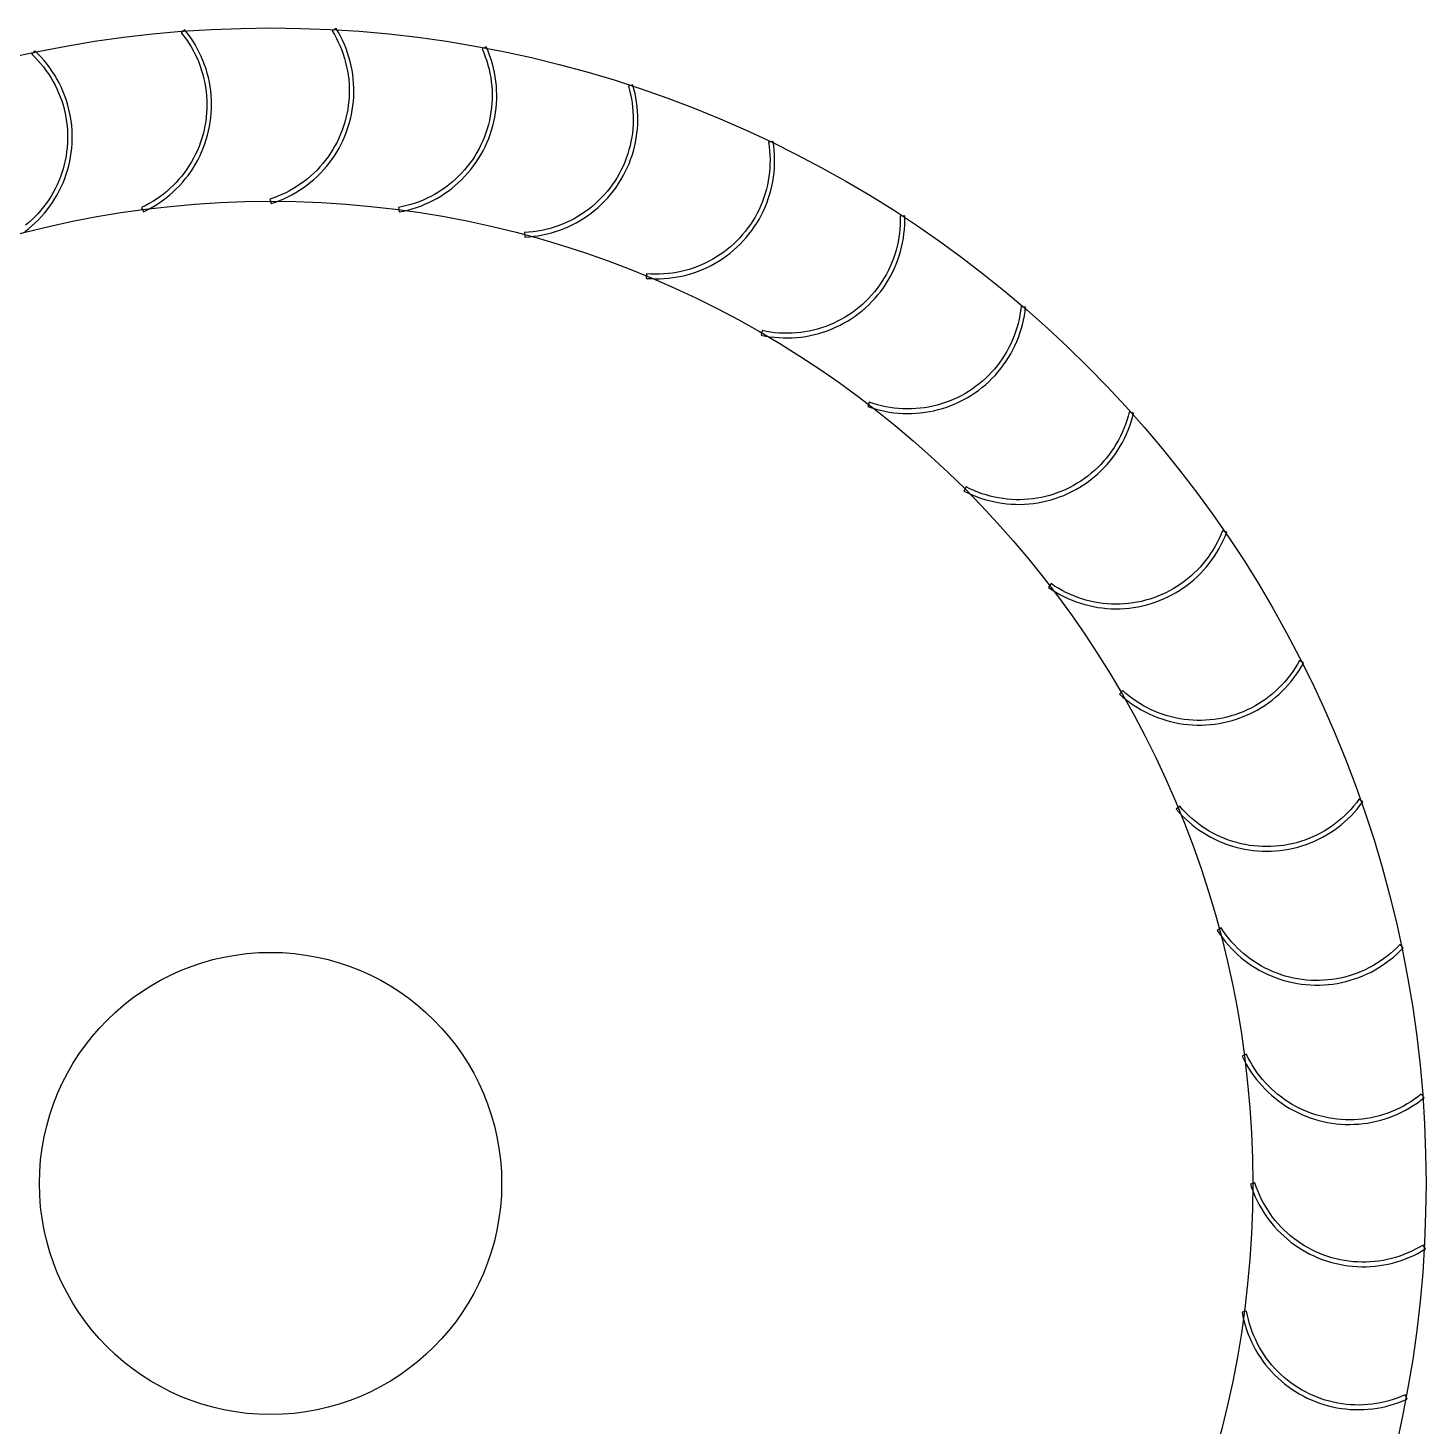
# Model space of a CAD drawing. Extents: x -300 to 300, y -300 to 300.
# Drawn here: x -63 to 300, y -63 to 300 of the extents above; entities that cross this region are included whole.
import ezdxf

# ---------------------------------------------------------------- set-up
doc = ezdxf.new("R2010")
doc.units = 0

msp = doc.modelspace()

# ---------------------------------------------------------------- linework, layer by layer
at = {"layer": 'ALABES'}
for points in [[(-33.030608, 252.274655), (-31.985522, 252.786342), (-30.960599, 253.337303), (-29.957312, 253.926746), (-28.977106, 254.553822), (-28.021392, 255.217628), (-27.091546, 255.917209), (-26.188905, 256.651558), (-25.314771, 257.419617), (-24.470399, 258.220282), (-23.657007, 259.0524), (-22.875764, 259.914773), (-22.127795, 260.80616), (-21.414178, 261.725278), (-20.735938, 262.670803), (-20.094052, 263.641376), (-19.489445, 264.635598), (-18.922986, 265.652038), (-18.395491, 266.689235), (-17.907719, 267.745694), (-17.460373, 268.819895), (-17.054095, 269.910292), (-16.689471, 271.015316), (-16.367026, 272.133375), (-16.087224, 273.262861), (-15.850467, 274.402148), (-15.657097, 275.549595), (-15.507391, 276.703551), (-15.401565, 277.862356), (-15.339772, 279.024341), (-15.322101, 280.187834), (-15.348576, 281.35116), (-15.41916, 282.512644), (-15.533752, 283.670614), (-15.692185, 284.823405), (-15.894233, 285.969356), (-16.139604, 287.106819), (-16.427945, 288.234155), (-16.758842, 289.349742), (-17.131817, 290.451975), (-17.546334, 291.539266), (-18.001797, 292.610052), (-18.497549, 293.66279), (-19.032878, 294.695965), (-19.607012, 295.70809), (-20.219125, 296.697708), (-20.868337, 297.663396), (-21.553712, 298.603762), (-22.274265, 299.517453), (-23.202251, 298.756637), (-22.50989, 297.878694), (-21.851331, 296.97512), (-21.22752, 296.047215), (-20.639355, 295.096316), (-20.087684, 294.12379), (-19.573301, 293.131039), (-19.096945, 292.119489), (-18.659302, 291.090599), (-18.261003, 290.045848), (-17.90262, 288.98674), (-17.58467, 287.9148), (-17.30761, 286.831571), (-17.07184, 285.738613), (-16.877697, 284.637497), (-16.725462, 283.52981), (-16.615354, 282.417145), (-16.547532, 281.301104), (-16.522092, 280.183294), (-16.539072, 279.065323), (-16.598448, 277.948801), (-16.700133, 276.835335), (-16.843981, 275.726527), (-17.029786, 274.623974), (-17.257279, 273.529262), (-17.526134, 272.443968), (-17.835964, 271.369653), (-18.186322, 270.307863), (-18.576704, 269.260128), (-19.006548, 268.227955), (-19.475236, 267.21283), (-19.982092, 266.216215), (-20.526388, 265.239542), (-21.10734, 264.284219), (-21.724112, 263.351621), (-22.375815, 262.443089), (-23.061512, 261.559932), (-23.780217, 260.703421), (-24.530893, 259.874789), (-25.312461, 259.075228), (-26.123796, 258.305889), (-26.963731, 257.56788), (-27.831055, 256.862262), (-28.72452, 256.190053), (-29.642842, 255.552218), (-30.584697, 254.949677), (-31.54873, 254.383296), (-32.533554, 253.853891), (-33.53775, 253.362224)], [(0.180423, 254.42777), (1.283357, 254.798668), (2.371427, 255.211137), (3.443069, 255.664581), (4.496739, 256.15835), (5.53092, 256.691731), (6.544125, 257.263958), (7.534895, 257.874206), (8.501803, 258.521597), (9.443459, 259.2052), (10.358506, 259.92403), (11.245627, 260.677053), (12.103546, 261.463184), (12.931028, 262.281293), (13.726881, 263.130201), (14.48996, 264.008687), (15.219167, 264.915486), (15.913451, 265.849294), (16.571815, 266.808765), (17.19331, 267.792519), (17.777041, 268.79914), (18.322168, 269.827179), (18.827907, 270.875155), (19.29353, 271.941562), (19.718366, 273.024863), (20.101804, 274.1235), (20.443292, 275.235891), (20.742338, 276.360435), (20.998513, 277.495513), (21.211446, 278.639491), (21.380833, 279.790724), (21.506429, 280.947553), (21.588052, 282.108313), (21.625587, 283.271334), (21.618978, 284.434943), (21.568236, 285.597463), (21.473432, 286.757221), (21.334705, 287.912549), (21.152253, 289.061783), (20.926338, 290.203269), (20.657287, 291.335364), (20.345487, 292.456438), (19.991386, 293.564878), (19.595493, 294.659089), (19.15838, 295.737495), (18.680674, 296.798544), (18.163064, 297.840709), (17.606295, 298.862489), (17.011167, 299.862415), (15.991814, 299.229234), (16.563656, 298.268431), (17.098642, 297.286628), (17.596, 296.285238), (18.055016, 295.265703), (18.475027, 294.22949), (18.85543, 293.17809), (19.195677, 292.113018), (19.495278, 291.035806), (19.753803, 289.948004), (19.970878, 288.851179), (20.146192, 287.746909), (20.279491, 286.636784), (20.370586, 285.522401), (20.419343, 284.405365), (20.425693, 283.287284), (20.389627, 282.169766), (20.311197, 281.05442), (20.190515, 279.942852), (20.027756, 278.836662), (19.823153, 277.737442), (19.577001, 276.646775), (19.289655, 275.566229), (18.961528, 274.497361), (18.593092, 273.441708), (18.184878, 272.400791), (17.737473, 271.376108), (17.251521, 270.369133), (16.727722, 269.381317), (16.166829, 268.41408), (15.569651, 267.468816), (14.937046, 266.546884), (14.269925, 265.649612), (13.569249, 264.778292), (12.836025, 263.934177), (12.07131, 263.118482), (11.276204, 262.332382), (10.451851, 261.577008), (9.599439, 260.853448), (8.720193, 260.162742), (7.81538, 259.505886), (6.886302, 258.883824), (5.934297, 258.297452), (4.960734, 257.747614), (3.967015, 257.235101), (2.95457, 256.760651), (1.924857, 256.324948), (0.879357, 255.928617), (-0.180423, 255.57223)], [(33.388368, 252.227555), (34.530277, 252.451319), (35.662877, 252.718237), (36.784537, 253.027925), (37.893642, 253.379938), (38.988597, 253.773768), (40.067824, 254.208849), (41.129771, 254.684555), (42.172909, 255.200201), (43.195736, 255.755045), (44.196781, 256.348288), (45.174602, 256.979076), (46.127792, 257.646501), (47.054979, 258.349602), (47.954828, 259.087368), (48.826045, 259.858737), (49.667374, 260.662598), (50.477606, 261.497794), (51.255573, 262.363123), (52.000156, 263.25734), (52.710284, 264.179156), (53.384933, 265.127247), (54.023134, 266.100246), (54.623967, 267.096753), (55.186568, 268.115335), (55.710127, 269.154524), (56.193889, 270.212825), (56.63716, 271.288715), (57.0393, 272.380644), (57.399731, 273.487043), (57.717935, 274.606317), (57.993452, 275.736855), (58.225888, 276.877031), (58.414906, 278.025203), (58.560235, 279.179719), (58.661666, 280.338917), (58.719052, 281.501128), (58.732312, 282.664679), (58.701426, 283.827896), (58.626438, 284.989104), (58.507457, 286.146632), (58.344654, 287.298814), (58.138262, 288.443991), (57.88858, 289.580515), (57.595966, 290.706749), (57.260842, 291.821074), (56.88369, 292.921884), (56.465053, 294.007596), (56.005534, 295.076647), (54.912254, 294.581936), (55.353795, 293.554712), (55.756052, 292.511479), (56.118448, 291.453738), (56.44046, 290.383011), (56.721626, 289.300841), (56.961539, 288.208784), (57.159855, 287.108412), (57.316289, 286.00131), (57.430615, 284.88907), (57.502669, 283.773295), (57.532346, 282.655589), (57.519606, 281.537562), (57.464464, 280.420823), (57.367002, 279.306979), (57.227359, 278.197634), (57.045736, 277.094384), (56.822395, 275.998818), (56.557657, 274.912512), (56.251903, 273.837029), (55.905574, 272.773919), (55.519167, 271.724712), (55.09324, 270.690916), (54.628405, 269.674022), (54.125331, 268.675491), (53.584742, 267.696762), (53.007416, 266.739243), (52.394185, 265.804313), (51.745931, 264.893317), (51.063588, 264.007566), (50.348137, 263.148336), (49.600607, 262.316863), (48.822076, 261.514344), (48.013664, 260.741935), (47.176534, 260.000746), (46.311892, 259.291845), (45.420982, 258.616252), (44.505085, 257.974941), (43.565522, 257.368832), (42.603643, 256.7988), (41.620834, 256.265665), (40.618509, 255.770194), (39.598111, 255.3131), (38.561109, 254.895041), (37.508995, 254.51662), (36.443283, 254.178379), (35.365509, 253.880808), (34.277222, 253.624333), (33.17999, 253.409324)], [(66.025028, 245.711657), (67.186375, 245.784457), (68.344125, 245.901257), (69.496612, 246.06189), (70.642175, 246.266124), (71.779167, 246.513665), (72.905951, 246.804157), (74.020905, 247.137181), (75.122424, 247.512259), (76.208923, 247.92885), (77.278837, 248.386355), (78.330627, 248.884115), (79.362779, 249.421414), (80.373807, 249.997478), (81.362256, 250.611479), (82.326703, 251.262532), (83.265759, 251.9497), (84.178074, 252.671994), (85.062334, 253.428375), (85.917266, 254.217754), (86.741639, 255.038995), (87.534268, 255.890914), (88.294011, 256.772287), (89.019774, 257.681845), (89.710513, 258.618278), (90.365234, 259.580239), (90.982994, 260.566342), (91.562904, 261.575169), (92.104129, 262.605268), (92.605891, 263.655155), (93.067467, 264.723319), (93.488192, 265.808224), (93.867462, 266.908306), (94.204729, 268.021984), (94.49951, 269.147654), (94.751378, 270.283695), (94.959973, 271.428472), (95.124993, 272.580339), (95.246202, 273.737636), (95.323424, 274.898697), (95.356548, 276.061853), (95.345527, 277.225427), (95.290377, 278.387746), (95.191177, 279.547137), (95.04807, 280.701931), (94.861261, 281.850465), (94.631021, 282.991086), (94.357679, 284.122152), (94.04163, 285.242037), (92.89313, 284.894259), (93.196814, 283.818191), (93.459461, 282.731377), (93.680694, 281.635383), (93.860193, 280.531786), (93.997701, 279.422174), (94.09302, 278.308145), (94.146013, 277.191301), (94.156602, 276.073252), (94.124774, 274.955605), (94.050573, 273.83997), (93.934107, 272.727953), (93.775543, 271.621154), (93.57511, 270.521166), (93.333096, 269.429573), (93.049849, 268.347945), (92.725777, 267.27784), (92.361346, 266.220799), (91.957082, 265.178341), (91.513565, 264.151969), (91.031435, 263.143159), (90.511385, 262.153364), (89.954164, 261.184007), (89.360574, 260.236485), (88.73147, 259.312162), (88.067756, 258.412367), (87.370388, 257.538396), (86.640371, 256.691506), (85.878754, 255.872918), (85.086634, 255.083809), (84.265152, 254.325315), (83.415489, 253.598527), (82.538868, 252.904493), (81.636553, 252.24421), (80.70984, 251.61863), (79.760065, 251.028652), (78.788593, 250.475127), (77.796825, 249.95885), (76.786186, 249.480565), (75.758132, 249.04096), (74.714143, 248.640668), (73.655721, 248.280265), (72.58439, 247.96027), (71.501692, 247.681144), (70.409185, 247.443288), (69.308442, 247.247045), (68.201047, 247.092697), (67.088594, 246.980466), (65.972685, 246.910515)], [(97.531982, 234.991564), (98.692896, 234.912155), (99.855987, 234.87684), (101.01958, 234.885669), (102.182001, 234.938629), (103.341577, 235.035645), (104.496638, 235.176577), (105.645521, 235.361222), (106.786574, 235.589313), (107.918154, 235.860524), (109.038631, 236.174463), (110.146394, 236.530678), (111.239847, 236.928658), (112.317417, 237.367828), (113.377553, 237.847557), (114.418728, 238.367155), (115.439444, 238.925873), (116.438232, 239.522907), (117.413655, 240.157398), (118.364307, 240.828433), (119.288821, 241.535045), (120.185867, 242.276217), (121.054152, 243.050884), (121.892427, 243.857929), (122.699486, 244.696191), (123.474167, 245.564464), (124.215354, 246.461497), (124.921981, 247.386), (125.593031, 248.336642), (126.227538, 249.312054), (126.824588, 250.310832), (127.383323, 251.33154), (127.902937, 252.372706), (128.382684, 253.432834), (128.821872, 254.510397), (129.219869, 255.603844), (129.576102, 256.711601), (129.890059, 257.832073), (130.161288, 258.963648), (130.389399, 260.104697), (130.574062, 261.253578), (130.715012, 262.408637), (130.812047, 263.568211), (130.865027, 264.730631), (130.873874, 265.894224), (130.838578, 267.057315), (130.759188, 268.218231), (130.635819, 269.375299), (130.468647, 270.526855), (129.28458, 270.331963), (129.44521, 269.225461), (129.563753, 268.113663), (129.640036, 266.998169), (129.673952, 265.880584), (129.66545, 264.762517), (129.614544, 263.645576), (129.521305, 262.531371), (129.38587, 261.421504), (129.208431, 260.317574), (128.989246, 259.221168), (128.728629, 258.133866), (128.426955, 257.057233), (128.08466, 255.992817), (127.702234, 254.942152), (127.28023, 253.906749), (126.819253, 252.888099), (126.319969, 251.887668), (125.783095, 250.906896), (125.209405, 249.947195), (124.599723, 249.009946), (123.954928, 248.096499), (123.275948, 247.208167), (122.56376, 246.346231), (121.819389, 245.511929), (121.043906, 244.706464), (120.238429, 243.930995), (119.404115, 243.186637), (118.542167, 242.474463), (117.653824, 241.795497), (116.740366, 241.150717), (115.803108, 240.541051), (114.843397, 239.967376), (113.862617, 239.430518), (112.862178, 238.93125), (111.84352, 238.47029), (110.808111, 238.048302), (109.757439, 237.665894), (108.693018, 237.323615), (107.616379, 237.021959), (106.529073, 236.76136), (105.432664, 236.542192), (104.328731, 236.364772), (103.218862, 236.229354), (102.104655, 236.136134), (100.987714, 236.085245), (99.869646, 236.076762), (98.752062, 236.110696), (97.636569, 236.186998)], [(127.370136, 220.2507), (128.510754, 220.020441), (129.659285, 219.833614), (130.814076, 219.690488), (131.973465, 219.591269), (133.135783, 219.5361), (134.299358, 219.52506), (135.462513, 219.558166), (136.623576, 219.635369), (137.780875, 219.756559), (138.932744, 219.92156), (140.077525, 220.130136), (141.21357, 220.381987), (142.339245, 220.676749), (143.452928, 221.013998), (144.553017, 221.39325), (145.637928, 221.813958), (146.7061, 222.275516), (147.755995, 222.777261), (148.786102, 223.31847), (149.794939, 223.898363), (150.781052, 224.516107), (151.743023, 225.170812), (152.679468, 225.861536), (153.589037, 226.587285), (154.470423, 227.347013), (155.322355, 228.139628), (156.143609, 228.963988), (156.933002, 229.818907), (157.689397, 230.703155), (158.411706, 231.615458), (159.09889, 232.554503), (159.749958, 233.51894), (160.363975, 234.507378), (160.940056, 235.518397), (161.477371, 236.55054), (161.975148, 237.602322), (162.432671, 238.672229), (162.849279, 239.758721), (163.224375, 240.860234), (163.557417, 241.975182), (163.847928, 243.101962), (164.095487, 244.23895), (164.299739, 245.38451), (164.460391, 246.536994), (164.57721, 247.694742), (164.650029, 248.856088), (164.678743, 250.01936), (164.66331, 251.182885), (163.463934, 251.144211), (163.478763, 250.02621), (163.451172, 248.908451), (163.381202, 247.792542), (163.268954, 246.680091), (163.114588, 245.572699), (162.918327, 244.471959), (162.680453, 243.379456), (162.401309, 242.296762), (162.081297, 241.225436), (161.720877, 240.16702), (161.320568, 239.123038), (160.880947, 238.094991), (160.402645, 237.08436), (159.886352, 236.0926), (159.332811, 235.121138), (158.742818, 234.171372), (158.117222, 233.244669), (157.456925, 232.342364), (156.762876, 231.465755), (156.036075, 230.616104), (155.277568, 229.794634), (154.488446, 229.002527), (153.669845, 228.240924), (152.822944, 227.51092), (151.948962, 226.813566), (151.049156, 226.149867), (150.124822, 225.520777), (149.177291, 224.927203), (148.207925, 224.369998), (147.218121, 223.849964), (146.209304, 223.36785), (145.182924, 222.92435), (144.14046, 222.520103), (143.083412, 222.155689), (142.013302, 221.831635), (140.93167, 221.548405), (139.840073, 221.306409), (138.740082, 221.105993), (137.63328, 220.947447), (136.521261, 220.830999), (135.405625, 220.756817), (134.287978, 220.725006), (133.169928, 220.735614), (132.053086, 220.788625), (130.939058, 220.883962), (129.829449, 221.021488), (128.725854, 221.201005), (127.629864, 221.422256)], [(155.028952, 201.741286), (156.129757, 201.364116), (157.244076, 201.028974), (158.370306, 200.736342), (159.506826, 200.486642), (160.651999, 200.280232), (161.804178, 200.117409), (162.961704, 199.998409), (164.122911, 199.923403), (165.286128, 199.892498), (166.449679, 199.905739), (167.611891, 199.963107), (168.77109, 200.064519), (169.925609, 200.209829), (171.073784, 200.398829), (172.213964, 200.631245), (173.344507, 200.906744), (174.463786, 201.22493), (175.57019, 201.585343), (176.662126, 201.987466), (177.738023, 202.430719), (178.796332, 202.914464), (179.83553, 203.438006), (180.85412, 204.00059), (181.850637, 204.601407), (182.823647, 205.239592), (183.771748, 205.914226), (184.693576, 206.624339), (185.587805, 207.368908), (186.453147, 208.146861), (187.288356, 208.957079), (188.092231, 209.798395), (188.863613, 210.669599), (189.601394, 211.569436), (190.304511, 212.496612), (190.971951, 213.449791), (191.602755, 214.427602), (192.196014, 215.428637), (192.750874, 216.451455), (193.266537, 217.494585), (193.74226, 218.556524), (194.177359, 219.635745), (194.571207, 220.730693), (194.923238, 221.839792), (195.232945, 222.961447), (195.499881, 224.094042), (195.723663, 225.235948), (195.903969, 226.385521), (196.040539, 227.541106), (194.846375, 227.659313), (194.715148, 226.548941), (194.541897, 225.444345), (194.32687, 224.347117), (194.070378, 223.258834), (193.772789, 222.181064), (193.434532, 221.115359), (193.056093, 220.063251), (192.638017, 219.026255), (192.180907, 218.005865), (191.685419, 217.003548), (191.152268, 216.020747), (190.582221, 215.058878), (189.976097, 214.119324), (189.33477, 213.203438), (188.659163, 212.312539), (187.950248, 211.447908), (187.209046, 210.61079), (186.436623, 209.80239), (185.634092, 209.023872), (184.802607, 208.276357), (183.943365, 207.560919), (183.057604, 206.87859), (182.146597, 206.230351), (181.211657, 205.617135), (180.254128, 205.039825), (179.275391, 204.499252), (178.276852, 203.996195), (177.25995, 203.531376), (176.226147, 203.105465), (175.176933, 202.719076), (174.113818, 202.372763), (173.038331, 202.067027), (171.95202, 201.802307), (170.85645, 201.578984), (169.753198, 201.397379), (168.64385, 201.257754), (167.530005, 201.160309), (166.413265, 201.105186), (165.295237, 201.092463), (164.177532, 201.122159), (163.061758, 201.194231), (161.94952, 201.308575), (160.84242, 201.465027), (159.742052, 201.663361), (158.649999, 201.903292), (157.567833, 202.184475), (156.497112, 202.506504), (155.439376, 202.868917)], [(180.03518, 179.780023), (181.077336, 179.262396), (182.138378, 178.784673), (183.216776, 178.347542), (184.310981, 177.951632), (185.419415, 177.597513), (186.540484, 177.285694), (187.672575, 177.016625), (188.814057, 176.790692), (189.963288, 176.608221), (191.118614, 176.469475), (192.278371, 176.374653), (193.44089, 176.323891), (194.604498, 176.317264), (195.76752, 176.354779), (196.928282, 176.436384), (198.085113, 176.561961), (199.236348, 176.731329), (200.38033, 176.944244), (201.515412, 177.2004), (202.639961, 177.499429), (203.752357, 177.840898), (204.851, 178.224319), (205.934308, 178.649137), (207.000722, 179.114742), (208.048708, 179.620464), (209.076755, 180.165575), (210.083385, 180.74929), (211.06715, 181.370768), (212.026631, 182.029116), (212.96045, 182.723386), (213.867261, 183.452578), (214.745759, 184.215643), (215.594681, 185.011482), (216.412803, 185.838951), (217.198948, 186.696857), (217.951985, 187.583966), (218.67083, 188.499001), (219.354448, 189.440646), (220.001855, 190.407544), (220.612119, 191.398303), (221.184362, 192.411499), (221.717761, 193.445672), (222.211546, 194.499334), (222.665008, 195.570968), (223.077494, 196.659032), (223.448411, 197.761959), (223.777223, 198.878162), (224.063459, 200.006035), (222.89494, 200.2791), (222.619904, 199.195356), (222.303956, 198.122825), (221.947552, 197.06305), (221.551205, 196.017557), (221.115484, 194.98785), (220.641018, 193.975413), (220.128489, 192.981703), (219.578635, 192.008148), (218.992248, 191.056152), (218.370171, 190.127084), (217.7133, 189.222282), (217.02258, 188.343048), (216.299005, 187.490647), (215.543618, 186.666307), (214.757505, 185.871213), (213.941798, 185.106511), (213.097671, 184.373302), (212.226339, 183.672639), (211.329057, 183.005533), (210.407115, 182.372943), (209.461841, 181.77578), (208.494595, 181.214903), (207.50677, 180.69112), (206.499788, 180.205185), (205.475097, 179.757796), (204.434174, 179.349599), (203.378515, 178.98118), (202.309642, 178.65307), (201.229091, 178.365742), (200.138419, 178.119608), (199.039196, 177.915023), (197.933003, 177.752281), (196.821434, 177.631618), (195.706087, 177.553206), (194.588568, 177.517158), (193.470487, 177.523526), (192.353451, 177.572301), (191.23907, 177.663414), (190.128947, 177.796731), (189.02468, 177.972063), (187.927859, 178.189156), (186.840061, 178.447698), (185.762854, 178.747317), (184.697787, 179.087581), (183.646394, 179.468001), (182.610188, 179.888029), (181.59066, 180.347061), (180.589278, 180.844436)], [(201.960956, 154.742673), (202.926633, 154.093446), (203.916241, 153.481316), (204.928357, 152.907166), (205.961523, 152.371821), (207.014253, 151.876051), (208.085031, 151.420571), (209.172316, 151.006036), (210.274543, 150.633043), (211.390125, 150.302128), (212.517456, 150.013769), (213.654915, 149.768379), (214.800862, 149.566313), (215.953651, 149.407861), (217.111619, 149.293251), (218.273102, 149.222648), (219.436428, 149.196153), (220.599921, 149.213806), (221.761907, 149.27558), (222.920713, 149.381387), (224.074672, 149.531074), (225.222123, 149.724426), (226.361413, 149.961164), (227.490903, 150.240948), (228.608968, 150.563375), (229.713997, 150.927981), (230.804401, 151.334241), (231.878609, 151.78157), (232.935077, 152.269325), (233.972282, 152.796803), (234.988732, 153.363246), (235.982963, 153.967837), (236.953546, 154.609706), (237.899083, 155.287931), (238.818212, 156.001534), (239.709611, 156.749488), (240.571997, 157.530716), (241.404128, 158.344095), (242.204806, 159.188454), (242.97288, 160.062576), (243.707244, 160.965204), (244.40684, 161.895039), (245.070661, 162.850742), (245.697753, 163.830938), (246.287212, 164.834216), (246.83819, 165.859131), (247.349894, 166.904208), (247.821587, 167.967943), (248.252591, 169.048806), (247.129712, 169.472057), (246.715571, 168.433484), (246.262333, 167.411367), (245.770649, 166.407179), (245.241229, 165.422364), (244.674832, 164.45834), (244.072276, 163.516495), (243.434426, 162.598184), (242.762202, 161.704729), (242.056571, 160.837416), (241.318548, 159.997494), (240.549196, 159.186171), (239.749622, 158.404616), (238.920978, 157.653953), (238.064455, 156.935263), (237.181287, 156.24958), (236.272745, 155.597891), (235.340136, 154.981135), (234.384804, 154.400198), (233.408123, 153.855918), (232.411499, 153.349078), (231.396366, 152.880406), (230.364186, 152.450579), (229.316445, 152.060214), (228.25465, 151.709873), (227.18033, 151.400061), (226.095031, 151.131224), (225.000316, 150.903748), (223.89776, 150.717961), (222.788949, 150.574131), (221.675482, 150.472464), (220.558959, 150.413107), (219.440987, 150.396145), (218.323178, 150.421602), (217.207138, 150.489443), (216.094475, 150.599569), (214.98679, 150.751822), (213.885677, 150.945982), (212.792722, 151.181771), (211.709498, 151.458848), (210.637563, 151.776816), (209.578462, 152.135215), (208.533717, 152.533532), (207.504834, 152.971191), (206.493292, 153.447563), (205.500549, 153.961963), (204.528032, 154.51365), (203.577142, 155.10183), (202.649248, 155.725656)], [(220.431124, 127.057634), (221.303798, 126.287915), (222.205041, 125.551852), (223.133557, 124.850506), (224.088008, 124.184885), (225.06702, 123.555948), (226.069186, 122.9646), (227.093061, 122.411693), (228.137172, 121.898021), (229.200017, 121.424325), (230.280066, 120.991286), (231.375763, 120.599528), (232.485533, 120.249614), (233.607776, 119.942048), (234.740879, 119.677273), (235.88321, 119.45567), (237.033124, 119.277558), (238.188968, 119.143194), (239.349076, 119.05277), (240.511779, 119.006417), (241.675404, 119.004201), (242.838275, 119.046126), (243.998719, 119.132132), (245.155066, 119.262094), (246.30565, 119.435826), (247.448817, 119.653078), (248.58292, 119.913536), (249.706326, 120.216826), (250.81742, 120.562511), (251.914601, 120.950094), (252.996291, 121.379017), (254.060932, 121.848663), (255.106992, 122.358355), (256.132965, 122.90736), (257.137375, 123.494887), (258.118776, 124.120091), (259.075754, 124.782073), (260.006934, 125.479878), (260.910973, 126.212503), (261.786572, 126.978894), (262.63247, 127.777946), (263.447448, 128.608511), (264.230335, 129.469392), (264.980003, 130.35935), (265.695373, 131.277104), (266.375416, 132.221334), (267.019152, 133.190679), (267.625655, 134.183746), (268.194052, 135.199104), (267.136025, 135.7653), (266.589866, 134.789668), (266.007093, 133.835455), (265.388543, 132.904035), (264.735107, 131.996749), (264.047726, 131.114902), (263.327389, 130.259764), (262.575133, 129.432565), (261.79204, 128.634497), (260.979239, 127.866707), (260.137898, 127.130302), (259.269229, 126.426341), (258.374482, 125.755837), (257.454946, 125.119756), (256.511943, 124.519013), (255.546831, 123.954473), (254.560999, 123.426948), (253.555866, 122.937198), (252.532879, 122.485927), (251.493511, 122.073786), (250.439257, 121.701367), (249.371635, 121.369207), (248.292182, 121.077783), (247.202451, 120.827515), (246.104012, 120.618764), (244.998444, 120.451829), (243.88734, 120.326952), (242.772298, 120.244311), (241.654925, 120.204026), (240.536827, 120.206155), (239.419615, 120.250695), (238.304896, 120.337581), (237.194276, 120.466688), (236.089352, 120.637832), (234.991715, 120.850764), (233.902945, 121.10518), (232.824609, 121.400712), (231.75826, 121.736935), (230.705432, 122.113366), (229.667641, 122.529462), (228.64638, 122.984625), (227.643119, 123.478199), (226.659303, 124.009474), (225.696348, 124.577685), (224.755639, 125.182015), (223.838532, 125.821593), (222.946345, 126.495499), (222.080363, 127.202763), (221.241832, 127.942366)], [(235.129654, 97.198603), (235.894394, 96.321562), (236.691851, 95.474161), (237.520879, 94.657619), (238.380284, 93.873112), (239.268828, 93.121769), (240.185233, 92.404671), (241.12818, 91.722851), (242.096312, 91.07729), (243.088234, 90.468917), (244.10252, 89.898609), (245.137709, 89.367185), (246.192311, 88.87541), (247.264808, 88.423994), (248.353657, 88.013584), (249.45729, 87.644773), (250.574119, 87.318091), (251.702535, 87.034008), (252.840916, 86.792933), (253.987622, 86.595214), (255.141003, 86.441133), (256.299398, 86.330915), (257.46114, 86.264716), (258.624557, 86.242633), (259.787975, 86.264698), (260.949718, 86.330877), (262.108115, 86.441077), (263.261499, 86.595138), (264.408208, 86.792839), (265.546592, 87.033896), (266.675013, 87.317961), (267.791847, 87.644625), (268.895486, 88.013418), (269.984342, 88.423809), (271.056847, 88.875209), (272.111457, 89.366966), (273.146654, 89.898373), (274.160949, 90.468665), (275.152881, 91.077022), (276.121023, 91.722567), (277.063981, 92.404372), (277.980398, 93.121455), (278.868955, 93.872783), (279.728372, 94.657276), (280.557413, 95.473805), (281.354884, 96.321193), (282.119638, 97.198221), (282.850574, 98.103628), (283.546639, 99.036109), (282.571567, 99.735561), (281.902735, 98.839564), (281.200398, 97.969582), (280.465565, 97.126867), (279.699295, 96.312633), (278.90269, 95.528052), (278.076898, 94.774252), (277.223106, 94.052319), (276.342544, 93.363293), (275.43648, 92.708164), (274.506217, 92.087875), (273.553094, 91.503321), (272.578483, 90.955341), (271.583788, 90.444726), (270.57044, 89.972209), (269.539897, 89.53847), (268.493644, 89.144135), (267.433185, 88.789771), (266.360047, 88.475888), (265.275776, 88.202938), (264.181931, 87.971313), (263.080087, 87.781346), (261.97183, 87.633313), (260.858756, 87.527425), (259.742466, 87.463834), (258.624567, 87.442633), (257.506669, 87.463852), (256.39038, 87.527461), (255.277307, 87.633367), (254.169053, 87.781419), (253.067212, 87.971403), (251.973371, 88.203045), (250.889104, 88.476014), (249.815971, 88.789914), (248.755518, 89.144296), (247.709271, 89.538648), (246.678735, 89.972402), (245.665395, 90.444936), (244.670708, 90.955568), (243.696106, 91.503563), (242.742993, 92.088133), (241.81274, 92.708436), (240.906686, 93.36358), (240.026135, 94.052621), (239.172356, 94.774568), (238.346575, 95.528381), (237.549983, 96.312975), (236.783727, 97.127221), (236.048907, 97.969948)], [(245.805051, 65.676477), (246.448771, 64.707121), (247.128799, 63.76288), (247.844154, 62.845114), (248.593807, 61.955144), (249.37668, 61.09425), (250.191645, 60.263672), (251.03753, 59.464606), (251.913116, 58.698202), (252.817144, 57.965562), (253.748312, 57.267741), (254.70528, 56.605744), (255.68667, 55.980524), (256.691071, 55.39298), (257.717035, 54.843959), (258.763087, 54.33425), (259.82772, 53.864587), (260.909403, 53.435647), (262.006578, 53.048046), (263.117666, 52.702342), (264.241068, 52.399034), (265.375166, 52.138557), (266.518329, 51.921288), (267.668911, 51.747537), (268.825255, 51.617556), (269.985698, 51.531531), (271.148569, 51.489587), (272.312194, 51.491784), (273.474898, 51.538118), (274.635007, 51.628523), (275.790853, 51.762869), (276.94077, 51.940963), (278.083105, 52.162547), (279.216212, 52.427303), (280.33846, 52.734851), (281.448235, 53.084747), (282.543939, 53.476487), (283.623995, 53.909509), (284.686847, 54.383188), (285.730967, 54.896842), (286.754851, 55.449733), (287.757026, 56.041065), (288.736049, 56.669986), (289.690511, 57.335591), (290.619038, 58.036922), (291.520293, 58.77297), (292.39298, 59.542675), (293.235841, 60.344929), (294.047665, 61.178578), (293.172231, 61.999319), (292.39217, 61.198287), (291.582286, 60.427421), (290.743743, 59.687831), (289.87775, 58.980581), (288.985552, 58.30669), (288.068433, 57.667127), (287.127715, 57.062812), (286.164751, 56.494617), (285.180926, 55.963358), (284.177658, 55.4698), (283.156389, 55.014654), (282.118591, 54.598574), (281.065757, 54.222161), (279.999402, 53.885955), (278.921062, 53.59044), (277.832288, 53.336042), (276.734648, 53.123127), (275.629721, 52.952002), (274.519098, 52.822912), (273.404378, 52.736044), (272.287165, 52.691523), (271.169067, 52.689412), (270.051694, 52.729715), (268.936654, 52.812374), (267.825552, 52.93727), (266.719987, 53.104222), (265.621551, 53.312991), (264.531824, 53.563277), (263.452376, 53.854718), (262.384759, 54.186896), (261.330511, 54.559332), (260.29115, 54.97149), (259.26817, 55.422777), (258.263046, 55.912543), (257.277222, 56.440084), (256.31212, 57.00464), (255.369126, 57.605398), (254.4496, 58.241494), (253.554864, 58.912013), (252.686206, 59.615988), (251.844878, 60.352407), (251.032089, 61.120209), (250.249009, 61.91829), (249.496766, 62.745501), (248.776443, 63.600651), (248.089076, 64.482509), (247.435655, 65.389806), (246.817121, 66.321236)], [(252.274655, 33.030608), (252.786342, 31.985522), (253.337303, 30.960599), (253.926746, 29.957312), (254.553822, 28.977106), (255.217628, 28.021392), (255.917209, 27.091546), (256.651558, 26.188905), (257.419617, 25.314771), (258.220282, 24.470399), (259.0524, 23.657007), (259.914773, 22.875764), (260.80616, 22.127795), (261.725278, 21.414178), (262.670803, 20.735938), (263.641376, 20.094052), (264.635598, 19.489445), (265.652038, 18.922986), (266.689235, 18.395491), (267.745694, 17.907719), (268.819895, 17.460373), (269.910292, 17.054095), (271.015316, 16.689471), (272.133375, 16.367026), (273.262861, 16.087224), (274.402148, 15.850467), (275.549595, 15.657097), (276.703551, 15.507391), (277.862356, 15.401565), (279.024341, 15.339772), (280.187834, 15.322101), (281.35116, 15.348576), (282.512644, 15.41916), (283.670614, 15.533752), (284.823405, 15.692185), (285.969356, 15.894233), (287.106819, 16.139604), (288.234155, 16.427945), (289.349742, 16.758842), (290.451975, 17.131817), (291.539266, 17.546334), (292.610052, 18.001797), (293.66279, 18.497549), (294.695965, 19.032878), (295.70809, 19.607012), (296.697708, 20.219125), (297.663396, 20.868337), (298.603762, 21.553712), (299.517453, 22.274265), (298.756637, 23.202251), (297.878694, 22.50989), (296.97512, 21.851331), (296.047215, 21.22752), (295.096316, 20.639355), (294.12379, 20.087684), (293.131039, 19.573301), (292.119489, 19.096945), (291.090599, 18.659302), (290.045848, 18.261003), (288.98674, 17.90262), (287.9148, 17.58467), (286.831571, 17.30761), (285.738613, 17.07184), (284.637497, 16.877697), (283.52981, 16.725462), (282.417145, 16.615354), (281.301104, 16.547532), (280.183294, 16.522092), (279.065323, 16.539072), (277.948801, 16.598448), (276.835335, 16.700133), (275.726527, 16.843981), (274.623974, 17.029786), (273.529262, 17.257279), (272.443968, 17.526134), (271.369653, 17.835964), (270.307863, 18.186322), (269.260128, 18.576704), (268.227955, 19.006548), (267.21283, 19.475236), (266.216215, 19.982092), (265.239542, 20.526388), (264.284219, 21.10734), (263.351621, 21.724112), (262.443089, 22.375815), (261.559932, 23.061512), (260.703421, 23.780217), (259.874789, 24.530893), (259.075228, 25.312461), (258.305889, 26.123796), (257.56788, 26.963731), (256.862262, 27.831055), (256.190053, 28.72452), (255.552218, 29.642842), (254.949677, 30.584697), (254.383296, 31.54873), (253.853891, 32.533554), (253.362224, 33.53775)], [(254.42777, -0.180423), (254.798668, -1.283357), (255.211137, -2.371427), (255.664581, -3.443069), (256.15835, -4.496739), (256.691731, -5.53092), (257.263958, -6.544125), (257.874206, -7.534895), (258.521597, -8.501803), (259.2052, -9.443459), (259.92403, -10.358506), (260.677053, -11.245627), (261.463184, -12.103546), (262.281293, -12.931028), (263.130201, -13.726881), (264.008687, -14.48996), (264.915486, -15.219167), (265.849294, -15.913451), (266.808765, -16.571815), (267.792519, -17.19331), (268.79914, -17.777041), (269.827179, -18.322168), (270.875155, -18.827907), (271.941562, -19.29353), (273.024863, -19.718366), (274.1235, -20.101804), (275.235891, -20.443292), (276.360435, -20.742338), (277.495513, -20.998513), (278.639491, -21.211446), (279.790724, -21.380833), (280.947553, -21.506429), (282.108313, -21.588052), (283.271334, -21.625587), (284.434943, -21.618978), (285.597463, -21.568236), (286.757221, -21.473432), (287.912549, -21.334705), (289.061783, -21.152253), (290.203269, -20.926338), (291.335364, -20.657287), (292.456438, -20.345487), (293.564878, -19.991386), (294.659089, -19.595493), (295.737495, -19.15838), (296.798544, -18.680674), (297.840709, -18.163064), (298.862489, -17.606295), (299.862415, -17.011167), (299.229234, -15.991814), (298.268431, -16.563656), (297.286628, -17.098642), (296.285238, -17.596), (295.265703, -18.055016), (294.22949, -18.475027), (293.17809, -18.85543), (292.113018, -19.195677), (291.035806, -19.495278), (289.948004, -19.753803), (288.851179, -19.970878), (287.746909, -20.146192), (286.636784, -20.279491), (285.522401, -20.370586), (284.405365, -20.419343), (283.287284, -20.425693), (282.169766, -20.389627), (281.05442, -20.311197), (279.942852, -20.190515), (278.836662, -20.027756), (277.737442, -19.823153), (276.646775, -19.577001), (275.566229, -19.289655), (274.497361, -18.961528), (273.441708, -18.593092), (272.400791, -18.184878), (271.376108, -17.737473), (270.369133, -17.251521), (269.381317, -16.727722), (268.41408, -16.166829), (267.468816, -15.569651), (266.546884, -14.937046), (265.649612, -14.269925), (264.778292, -13.569249), (263.934177, -12.836025), (263.118482, -12.07131), (262.332382, -11.276204), (261.577008, -10.451851), (260.853448, -9.599439), (260.162742, -8.720193), (259.505886, -7.81538), (258.883824, -6.886302), (258.297452, -5.934297), (257.747614, -4.960734), (257.235101, -3.967015), (256.760651, -2.95457), (256.324948, -1.924857), (255.928617, -0.879357), (255.57223, 0.180423)], [(252.227555, -33.388368), (252.451319, -34.530277), (252.718237, -35.662877), (253.027925, -36.784537), (253.379938, -37.893642), (253.773768, -38.988597), (254.208849, -40.067824), (254.684555, -41.129771), (255.200201, -42.172909), (255.755045, -43.195736), (256.348288, -44.196781), (256.979076, -45.174602), (257.646501, -46.127792), (258.349602, -47.054979), (259.087368, -47.954828), (259.858737, -48.826045), (260.662598, -49.667374), (261.497794, -50.477606), (262.363123, -51.255573), (263.25734, -52.000156), (264.179156, -52.710284), (265.127247, -53.384933), (266.100246, -54.023134), (267.096753, -54.623967), (268.115335, -55.186568), (269.154524, -55.710127), (270.212825, -56.193889), (271.288715, -56.63716), (272.380644, -57.0393), (273.487043, -57.399731), (274.606317, -57.717935), (275.736855, -57.993452), (276.877031, -58.225888), (278.025203, -58.414906), (279.179719, -58.560235), (280.338917, -58.661666), (281.501128, -58.719052), (282.664679, -58.732312), (283.827896, -58.701426), (284.989104, -58.626438), (286.146632, -58.507457), (287.298814, -58.344654), (288.443991, -58.138262), (289.580515, -57.88858), (290.706749, -57.595966), (291.821074, -57.260842), (292.921884, -56.88369), (294.007596, -56.465053), (295.076647, -56.005534), (294.581936, -54.912254), (293.554712, -55.353795), (292.511479, -55.756052), (291.453738, -56.118448), (290.383011, -56.44046), (289.300841, -56.721626), (288.208784, -56.961539), (287.108412, -57.159855), (286.00131, -57.316289), (284.88907, -57.430615), (283.773295, -57.502669), (282.655589, -57.532346), (281.537562, -57.519606), (280.420823, -57.464464), (279.306979, -57.367002), (278.197634, -57.227359), (277.094384, -57.045736), (275.998818, -56.822395), (274.912512, -56.557657), (273.837029, -56.251903), (272.773919, -55.905574), (271.724712, -55.519167), (270.690916, -55.09324), (269.674022, -54.628405), (268.675491, -54.125331), (267.696762, -53.584742), (266.739243, -53.007416), (265.804313, -52.394185), (264.893317, -51.745931), (264.007566, -51.063588), (263.148336, -50.348137), (262.316863, -49.600607), (261.514344, -48.822076), (260.741935, -48.013664), (260.000746, -47.176534), (259.291845, -46.311892), (258.616252, -45.420982), (257.974941, -44.505085), (257.368832, -43.565522), (256.7988, -42.603643), (256.265665, -41.620834), (255.770194, -40.618509), (255.3131, -39.598111), (254.895041, -38.561109), (254.51662, -37.508995), (254.178379, -36.443283), (253.880808, -35.365509), (253.624333, -34.277222), (253.409324, -33.17999)]]:
    msp.add_lwpolyline(points, close=True, dxfattribs=at)
msp.add_lwpolyline([(-63.76288, 247.128799), (-62.845114, 247.844154), (-61.955144, 248.593807), (-61.09425, 249.37668), (-60.263672, 250.191645), (-59.464606, 251.03753), (-58.698202, 251.913116), (-57.965562, 252.817144), (-57.267741, 253.748312), (-56.605744, 254.70528), (-55.980524, 255.68667), (-55.39298, 256.691071), (-54.843959, 257.717035), (-54.33425, 258.763087), (-53.864587, 259.82772), (-53.435647, 260.909403), (-53.048046, 262.006578), (-52.702342, 263.117666), (-52.399034, 264.241068), (-52.138557, 265.375166), (-51.921288, 266.518329), (-51.747537, 267.668911), (-51.617556, 268.825255), (-51.531531, 269.985698), (-51.489587, 271.148569), (-51.491784, 272.312194), (-51.538118, 273.474898), (-51.628523, 274.635007), (-51.762869, 275.790853), (-51.940963, 276.94077), (-52.162547, 278.083105), (-52.427303, 279.216212), (-52.734851, 280.33846), (-53.084747, 281.448235), (-53.476487, 282.543939), (-53.909509, 283.623995), (-54.383188, 284.686847), (-54.896842, 285.730967), (-55.449733, 286.754851), (-56.041065, 287.757026), (-56.669986, 288.736049), (-57.335591, 289.690511), (-58.036922, 290.619038), (-58.77297, 291.520293), (-59.542675, 292.39298), (-60.344929, 293.235841), (-61.178578, 294.047665), (-61.999319, 293.172231), (-61.198287, 292.39217), (-60.427421, 291.582286), (-59.687831, 290.743743), (-58.980581, 289.87775), (-58.30669, 288.985552), (-57.667127, 288.068433), (-57.062812, 287.127715), (-56.494617, 286.164751), (-55.963358, 285.180926), (-55.4698, 284.177658), (-55.014654, 283.156389), (-54.598574, 282.118591), (-54.222161, 281.065757), (-53.885955, 279.999402), (-53.59044, 278.921062), (-53.336042, 277.832288), (-53.123127, 276.734648), (-52.952002, 275.629721), (-52.822912, 274.519098), (-52.736044, 273.404378), (-52.691523, 272.287165), (-52.689412, 271.169067), (-52.729715, 270.051694), (-52.812374, 268.936654), (-52.93727, 267.825552), (-53.104222, 266.719987), (-53.312991, 265.621551), (-53.563277, 264.531824), (-53.854718, 263.452376), (-54.186896, 262.384759), (-54.559332, 261.330511), (-54.97149, 260.29115), (-55.422777, 259.26817), (-55.912543, 258.263046), (-56.440084, 257.277222), (-57.00464, 256.31212), (-57.605398, 255.369126), (-58.241494, 254.4496), (-58.912013, 253.554864), (-59.615988, 252.686206), (-60.352407, 251.844878), (-61.120209, 251.032089), (-61.91829, 250.249009), (-62.745501, 249.496766), (-63.600651, 248.776443)], dxfattribs=at)
at = {"layer": 'CUBO_REFERENCIA'}
msp.add_circle((0, 0), 60, dxfattribs=at)
at = {"layer": 'D1_REFERENCIA'}
msp.add_circle((0, 0), 255, dxfattribs=at)
at = {"layer": 'D2_REFERENCIA'}
msp.add_circle((0, 0), 300, dxfattribs=at)

doc.saveas('drawing.dxf')
